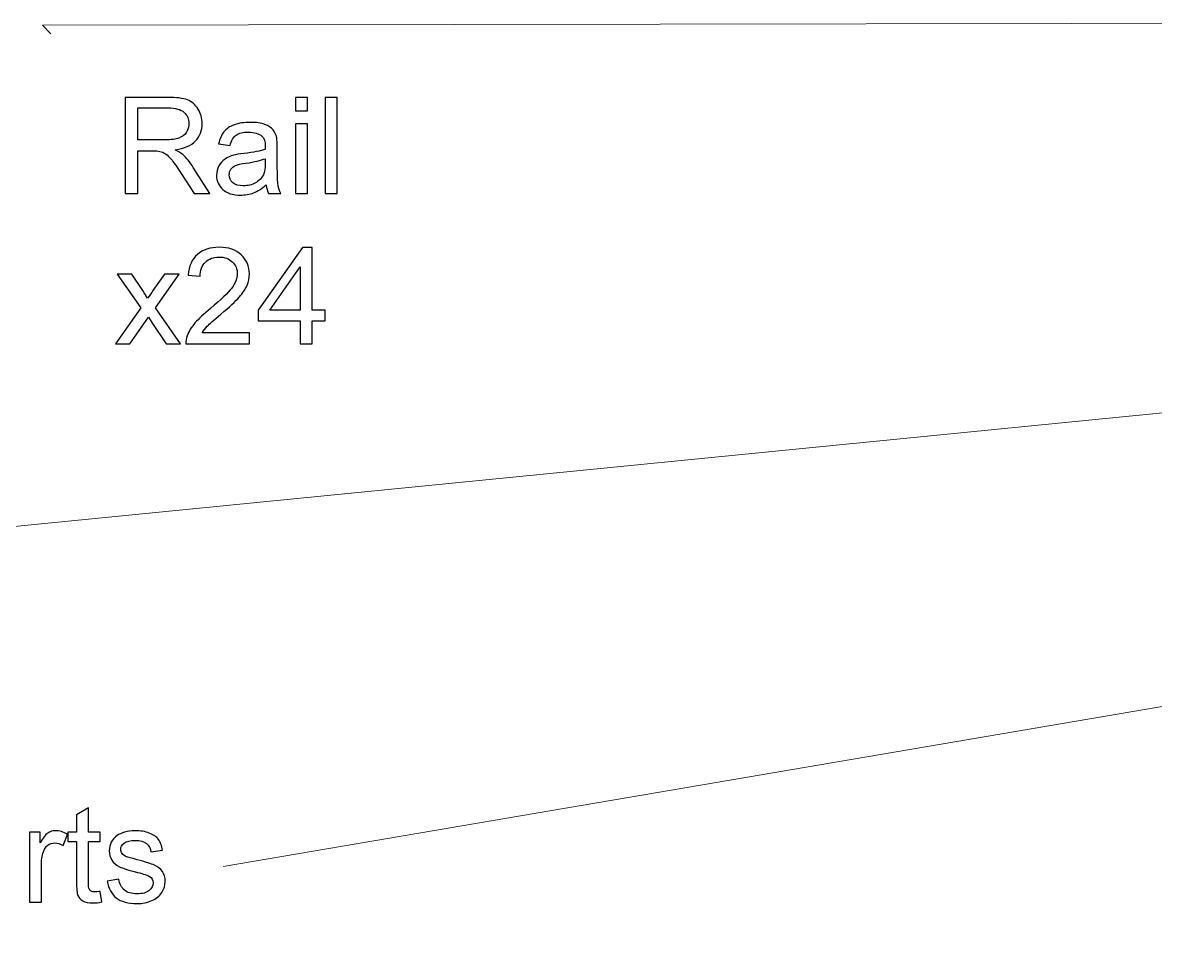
# Model space of a CAD drawing. Header units: inches. Extents: x -60.4 to -14.9, y -20.3 to 14.1.
# Drawn here: x -31.901 to -30.499, y 8.277 to 9.417 of the extents above; entities that cross this region are included whole.
import ezdxf

# ---------------------------------------------------------------- set-up
doc = ezdxf.new("R2010")
doc.units = ezdxf.units.IN
doc.header["$MEASUREMENT"] = 0
doc.layers.add('Master Desktop', color=7, linetype='Continuous', plot=False)

msp = doc.modelspace()

# ---------------------------------------------------------------- linework, layer by layer
at = {"layer": 'Master Desktop', "color": 155, "lineweight": 9}
for points in [[(-29.8373, 9.4166), (-29.8373, 9.4166), (-31.8763, 9.4133), (-31.8763, 9.4133), (-31.8763, 9.4133), (-31.8763, 9.4133), (-31.8659, 9.4029), (-31.8659, 9.4029)], [(-29.3884, 9.0423), (-29.3884, 9.0423), (-32.3243, 8.7518), (-32.3243, 8.7518), (-32.3243, 8.7518), (-32.3243, 8.7518), (-32.3763, 8.7414), (-32.3763, 8.7414)], [(-29.0807, 8.8099), (-29.0807, 8.8099), (-31.6526, 8.3715), (-31.6526, 8.3715), (-31.6526, 8.3715), (-31.6526, 8.3715), (-31.6526, 8.3715), (-31.6526, 8.3715)]]:
    msp.add_open_spline(points, degree=3, knots=[0, 0, 0, 0, 0.333333, 0.333333, 0.333333, 0.333333, 1, 1, 1, 1], dxfattribs=at)
at = {"layer": 'Master Desktop', "color": 155}
for points, knots in [([(-31.774, 9.2048), (-31.774, 9.2048), (-31.774, 9.3241), (-31.774, 9.3241), (-31.774, 9.3241), (-31.774, 9.3241), (-31.7211, 9.3241), (-31.7211, 9.3241), (-31.7211, 9.3241), (-31.7105, 9.3241), (-31.7024, 9.323), (-31.6968, 9.3209), (-31.6968, 9.3209), (-31.6913, 9.3188), (-31.6869, 9.315), (-31.6836, 9.3096), (-31.6836, 9.3096), (-31.6803, 9.3042), (-31.6786, 9.2982), (-31.6786, 9.2916), (-31.6786, 9.2916), (-31.6786, 9.2831), (-31.6814, 9.276), (-31.6869, 9.2702), (-31.6869, 9.2702), (-31.6923, 9.2644), (-31.7008, 9.2607), (-31.7122, 9.2591), (-31.7122, 9.2591), (-31.708, 9.2571), (-31.7049, 9.2551), (-31.7027, 9.2532), (-31.7027, 9.2532), (-31.6981, 9.249), (-31.6937, 9.2437), (-31.6896, 9.2373), (-31.6896, 9.2373), (-31.6896, 9.2373), (-31.669, 9.2048), (-31.669, 9.2048), (-31.669, 9.2048), (-31.669, 9.2048), (-31.6887, 9.2048), (-31.6887, 9.2048), (-31.6887, 9.2048), (-31.6887, 9.2048), (-31.7045, 9.2296), (-31.7045, 9.2296), (-31.7045, 9.2296), (-31.7091, 9.2368), (-31.7129, 9.2423), (-31.7159, 9.2461), (-31.7159, 9.2461), (-31.7189, 9.2499), (-31.7215, 9.2525), (-31.7239, 9.2541), (-31.7239, 9.2541), (-31.7262, 9.2556), (-31.7286, 9.2566), (-31.7311, 9.2572), (-31.7311, 9.2572), (-31.7329, 9.2576), (-31.7358, 9.2578), (-31.7399, 9.2578), (-31.7399, 9.2578), (-31.7399, 9.2578), (-31.7581, 9.2578), (-31.7581, 9.2578), (-31.7581, 9.2578), (-31.7581, 9.2578), (-31.7581, 9.2048), (-31.7581, 9.2048), (-31.7581, 9.2048), (-31.7581, 9.2048), (-31.774, 9.2048), (-31.774, 9.2048)], [0, 0, 0, 0, 0.05, 0.05, 0.05, 0.05, 0.1, 0.1, 0.1, 0.1, 0.15, 0.15, 0.15, 0.15, 0.2, 0.2, 0.2, 0.2, 0.25, 0.25, 0.25, 0.25, 0.3, 0.3, 0.3, 0.3, 0.35, 0.35, 0.35, 0.35, 0.4, 0.4, 0.4, 0.4, 0.45, 0.45, 0.45, 0.45, 0.5, 0.5, 0.5, 0.5, 0.55, 0.55, 0.55, 0.55, 0.6, 0.6, 0.6, 0.6, 0.65, 0.65, 0.65, 0.65, 0.7, 0.7, 0.7, 0.7, 0.75, 0.75, 0.75, 0.75, 0.8, 0.8, 0.8, 0.8, 0.85, 0.85, 0.85, 0.85, 0.9, 0.9, 0.9, 0.9, 1, 1, 1, 1]), ([(-31.7581, 9.2715), (-31.7581, 9.2715), (-31.7243, 9.2715), (-31.7243, 9.2715), (-31.7243, 9.2715), (-31.717, 9.2715), (-31.7114, 9.2722), (-31.7074, 9.2737), (-31.7074, 9.2737), (-31.7033, 9.2752), (-31.7002, 9.2776), (-31.6981, 9.2809), (-31.6981, 9.2809), (-31.696, 9.2842), (-31.695, 9.2877), (-31.695, 9.2916), (-31.695, 9.2916), (-31.695, 9.2972), (-31.697, 9.3019), (-31.7011, 9.3055), (-31.7011, 9.3055), (-31.7052, 9.3092), (-31.7116, 9.311), (-31.7204, 9.311), (-31.7204, 9.311), (-31.7204, 9.311), (-31.7581, 9.311), (-31.7581, 9.311), (-31.7581, 9.311), (-31.7581, 9.311), (-31.7581, 9.2715), (-31.7581, 9.2715)], [0, 0, 0, 0, 0.111111, 0.111111, 0.111111, 0.111111, 0.222222, 0.222222, 0.222222, 0.222222, 0.333333, 0.333333, 0.333333, 0.333333, 0.444444, 0.444444, 0.444444, 0.444444, 0.555556, 0.555556, 0.555556, 0.555556, 0.666667, 0.666667, 0.666667, 0.666667, 0.777778, 0.777778, 0.777778, 0.777778, 1, 1, 1, 1]), ([(-31.5631, 9.3075), (-31.5631, 9.3075), (-31.5631, 9.3241), (-31.5631, 9.3241), (-31.5631, 9.3241), (-31.5631, 9.3241), (-31.5484, 9.3241), (-31.5484, 9.3241), (-31.5484, 9.3241), (-31.5484, 9.3241), (-31.5484, 9.3075), (-31.5484, 9.3075), (-31.5484, 9.3075), (-31.5484, 9.3075), (-31.5631, 9.3075), (-31.5631, 9.3075)], [0, 0, 0, 0, 0.2, 0.2, 0.2, 0.2, 0.4, 0.4, 0.4, 0.4, 0.6, 0.6, 0.6, 0.6, 1, 1, 1, 1]), ([(-31.5264, 9.2048), (-31.5264, 9.2048), (-31.5264, 9.3241), (-31.5264, 9.3241), (-31.5264, 9.3241), (-31.5264, 9.3241), (-31.5117, 9.3241), (-31.5117, 9.3241), (-31.5117, 9.3241), (-31.5117, 9.3241), (-31.5117, 9.2048), (-31.5117, 9.2048), (-31.5117, 9.2048), (-31.5117, 9.2048), (-31.5264, 9.2048), (-31.5264, 9.2048)], [0, 0, 0, 0, 0.2, 0.2, 0.2, 0.2, 0.4, 0.4, 0.4, 0.4, 0.6, 0.6, 0.6, 0.6, 1, 1, 1, 1]), ([(-31.5993, 9.2156), (-31.6047, 9.211), (-31.61, 9.2077), (-31.615, 9.2058), (-31.615, 9.2058), (-31.62, 9.2039), (-31.6254, 9.203), (-31.6312, 9.203), (-31.6312, 9.203), (-31.6407, 9.203), (-31.648, 9.2053), (-31.6531, 9.2099), (-31.6531, 9.2099), (-31.6582, 9.2145), (-31.6608, 9.2204), (-31.6608, 9.2276), (-31.6608, 9.2276), (-31.6608, 9.2318), (-31.6598, 9.2357), (-31.6579, 9.2392), (-31.6579, 9.2392), (-31.656, 9.2427), (-31.6534, 9.2455), (-31.6503, 9.2476), (-31.6503, 9.2476), (-31.6472, 9.2497), (-31.6437, 9.2513), (-31.6398, 9.2524), (-31.6398, 9.2524), (-31.6369, 9.2532), (-31.6325, 9.2539), (-31.6267, 9.2546), (-31.6267, 9.2546), (-31.6149, 9.256), (-31.6061, 9.2577), (-31.6005, 9.2596), (-31.6005, 9.2596), (-31.6005, 9.2616), (-31.6005, 9.2629), (-31.6005, 9.2634), (-31.6005, 9.2634), (-31.6005, 9.2694), (-31.6018, 9.2736), (-31.6046, 9.276), (-31.6046, 9.276), (-31.6084, 9.2793), (-31.614, 9.281), (-31.6213, 9.281), (-31.6213, 9.281), (-31.6283, 9.281), (-31.6334, 9.2797), (-31.6366, 9.2773), (-31.6366, 9.2773), (-31.64, 9.2749), (-31.6424, 9.2706), (-31.644, 9.2645), (-31.644, 9.2645), (-31.644, 9.2645), (-31.6583, 9.2665), (-31.6583, 9.2665), (-31.6583, 9.2665), (-31.657, 9.2726), (-31.6548, 9.2776), (-31.6518, 9.2813), (-31.6518, 9.2813), (-31.6488, 9.2851), (-31.6445, 9.288), (-31.6388, 9.2901), (-31.6388, 9.2901), (-31.6332, 9.2921), (-31.6266, 9.2931), (-31.6192, 9.2931), (-31.6192, 9.2931), (-31.6118, 9.2931), (-31.6058, 9.2923), (-31.6011, 9.2905), (-31.6011, 9.2905), (-31.5965, 9.2888), (-31.5931, 9.2866), (-31.5909, 9.284), (-31.5909, 9.284), (-31.5888, 9.2813), (-31.5872, 9.278), (-31.5863, 9.274), (-31.5863, 9.274), (-31.5859, 9.2715), (-31.5856, 9.267), (-31.5856, 9.2605), (-31.5856, 9.2605), (-31.5856, 9.2605), (-31.5856, 9.241), (-31.5856, 9.241), (-31.5856, 9.241), (-31.5856, 9.2275), (-31.5853, 9.2189), (-31.5847, 9.2152), (-31.5847, 9.2152), (-31.5841, 9.2116), (-31.5829, 9.2081), (-31.5811, 9.2048), (-31.5811, 9.2048), (-31.5811, 9.2048), (-31.5965, 9.2048), (-31.5965, 9.2048), (-31.5965, 9.2048), (-31.5979, 9.2079), (-31.5989, 9.2115), (-31.5993, 9.2156)], [0, 0, 0, 0, 0.035714, 0.035714, 0.035714, 0.035714, 0.071429, 0.071429, 0.071429, 0.071429, 0.107143, 0.107143, 0.107143, 0.107143, 0.142857, 0.142857, 0.142857, 0.142857, 0.178571, 0.178571, 0.178571, 0.178571, 0.214286, 0.214286, 0.214286, 0.214286, 0.25, 0.25, 0.25, 0.25, 0.285714, 0.285714, 0.285714, 0.285714, 0.321429, 0.321429, 0.321429, 0.321429, 0.357143, 0.357143, 0.357143, 0.357143, 0.392857, 0.392857, 0.392857, 0.392857, 0.428571, 0.428571, 0.428571, 0.428571, 0.464286, 0.464286, 0.464286, 0.464286, 0.5, 0.5, 0.5, 0.5, 0.535714, 0.535714, 0.535714, 0.535714, 0.571429, 0.571429, 0.571429, 0.571429, 0.607143, 0.607143, 0.607143, 0.607143, 0.642857, 0.642857, 0.642857, 0.642857, 0.678571, 0.678571, 0.678571, 0.678571, 0.714286, 0.714286, 0.714286, 0.714286, 0.75, 0.75, 0.75, 0.75, 0.785714, 0.785714, 0.785714, 0.785714, 0.821429, 0.821429, 0.821429, 0.821429, 0.857143, 0.857143, 0.857143, 0.857143, 0.892857, 0.892857, 0.892857, 0.892857, 0.928571, 0.928571, 0.928571, 0.928571, 1, 1, 1, 1]), ([(-31.5631, 9.2048), (-31.5631, 9.2048), (-31.5631, 9.2913), (-31.5631, 9.2913), (-31.5631, 9.2913), (-31.5631, 9.2913), (-31.5484, 9.2913), (-31.5484, 9.2913), (-31.5484, 9.2913), (-31.5484, 9.2913), (-31.5484, 9.2048), (-31.5484, 9.2048), (-31.5484, 9.2048), (-31.5484, 9.2048), (-31.5631, 9.2048), (-31.5631, 9.2048)], [0, 0, 0, 0, 0.2, 0.2, 0.2, 0.2, 0.4, 0.4, 0.4, 0.4, 0.6, 0.6, 0.6, 0.6, 1, 1, 1, 1]), ([(-31.6005, 9.2481), (-31.6058, 9.246), (-31.6138, 9.2441), (-31.6245, 9.2426), (-31.6245, 9.2426), (-31.6305, 9.2418), (-31.6348, 9.2408), (-31.6373, 9.2397), (-31.6373, 9.2397), (-31.6398, 9.2386), (-31.6417, 9.237), (-31.6431, 9.235), (-31.6431, 9.235), (-31.6444, 9.2329), (-31.6451, 9.2306), (-31.6451, 9.228), (-31.6451, 9.228), (-31.6451, 9.2242), (-31.6436, 9.2209), (-31.6407, 9.2183), (-31.6407, 9.2183), (-31.6377, 9.2158), (-31.6334, 9.2145), (-31.6277, 9.2145), (-31.6277, 9.2145), (-31.622, 9.2145), (-31.617, 9.2157), (-31.6126, 9.2182), (-31.6126, 9.2182), (-31.6082, 9.2206), (-31.605, 9.224), (-31.6029, 9.2282), (-31.6029, 9.2282), (-31.6013, 9.2315), (-31.6005, 9.2364), (-31.6005, 9.2428), (-31.6005, 9.2428), (-31.6005, 9.2428), (-31.6005, 9.2481), (-31.6005, 9.2481)], [0, 0, 0, 0, 0.090909, 0.090909, 0.090909, 0.090909, 0.181818, 0.181818, 0.181818, 0.181818, 0.272727, 0.272727, 0.272727, 0.272727, 0.363636, 0.363636, 0.363636, 0.363636, 0.454545, 0.454545, 0.454545, 0.454545, 0.545455, 0.545455, 0.545455, 0.545455, 0.636364, 0.636364, 0.636364, 0.636364, 0.727273, 0.727273, 0.727273, 0.727273, 0.818182, 0.818182, 0.818182, 0.818182, 1, 1, 1, 1]), ([(-31.62, 9.0326), (-31.62, 9.0326), (-31.62, 9.0186), (-31.62, 9.0186), (-31.62, 9.0186), (-31.62, 9.0186), (-31.699, 9.0186), (-31.699, 9.0186), (-31.699, 9.0186), (-31.6991, 9.0221), (-31.6985, 9.0255), (-31.6973, 9.0288), (-31.6973, 9.0288), (-31.6952, 9.0342), (-31.692, 9.0395), (-31.6875, 9.0447), (-31.6875, 9.0447), (-31.683, 9.0498), (-31.6766, 9.0558), (-31.6683, 9.0627), (-31.6683, 9.0627), (-31.6554, 9.0733), (-31.6466, 9.0817), (-31.6421, 9.0879), (-31.6421, 9.0879), (-31.6374, 9.0942), (-31.6351, 9.1), (-31.6351, 9.1056), (-31.6351, 9.1056), (-31.6351, 9.1114), (-31.6372, 9.1163), (-31.6414, 9.1203), (-31.6414, 9.1203), (-31.6456, 9.1243), (-31.651, 9.1263), (-31.6577, 9.1263), (-31.6577, 9.1263), (-31.6648, 9.1263), (-31.6704, 9.1242), (-31.6747, 9.1199), (-31.6747, 9.1199), (-31.6789, 9.1157), (-31.6811, 9.1099), (-31.6811, 9.1024), (-31.6811, 9.1024), (-31.6811, 9.1024), (-31.6961, 9.1039), (-31.6961, 9.1039), (-31.6961, 9.1039), (-31.6951, 9.1152), (-31.6912, 9.1237), (-31.6845, 9.1296), (-31.6845, 9.1296), (-31.6778, 9.1355), (-31.6687, 9.1384), (-31.6574, 9.1384), (-31.6574, 9.1384), (-31.6459, 9.1384), (-31.6368, 9.1353), (-31.6302, 9.1289), (-31.6302, 9.1289), (-31.6235, 9.1225), (-31.6201, 9.1147), (-31.6201, 9.1053), (-31.6201, 9.1053), (-31.6201, 9.1005), (-31.6211, 9.0958), (-31.6231, 9.0912), (-31.6231, 9.0912), (-31.625, 9.0865), (-31.6283, 9.0817), (-31.6328, 9.0766), (-31.6328, 9.0766), (-31.6374, 9.0715), (-31.6449, 9.0645), (-31.6554, 9.0556), (-31.6554, 9.0556), (-31.6642, 9.0482), (-31.6699, 9.0432), (-31.6724, 9.0405), (-31.6724, 9.0405), (-31.6749, 9.0379), (-31.6769, 9.0353), (-31.6786, 9.0326), (-31.6786, 9.0326), (-31.6786, 9.0326), (-31.62, 9.0326), (-31.62, 9.0326)], [0, 0, 0, 0, 0.043478, 0.043478, 0.043478, 0.043478, 0.086957, 0.086957, 0.086957, 0.086957, 0.130435, 0.130435, 0.130435, 0.130435, 0.173913, 0.173913, 0.173913, 0.173913, 0.217391, 0.217391, 0.217391, 0.217391, 0.26087, 0.26087, 0.26087, 0.26087, 0.304348, 0.304348, 0.304348, 0.304348, 0.347826, 0.347826, 0.347826, 0.347826, 0.391304, 0.391304, 0.391304, 0.391304, 0.434783, 0.434783, 0.434783, 0.434783, 0.478261, 0.478261, 0.478261, 0.478261, 0.521739, 0.521739, 0.521739, 0.521739, 0.565217, 0.565217, 0.565217, 0.565217, 0.608696, 0.608696, 0.608696, 0.608696, 0.652174, 0.652174, 0.652174, 0.652174, 0.695652, 0.695652, 0.695652, 0.695652, 0.73913, 0.73913, 0.73913, 0.73913, 0.782609, 0.782609, 0.782609, 0.782609, 0.826087, 0.826087, 0.826087, 0.826087, 0.869565, 0.869565, 0.869565, 0.869565, 0.913043, 0.913043, 0.913043, 0.913043, 1, 1, 1, 1]), ([(-31.5573, 9.0186), (-31.5573, 9.0186), (-31.5573, 9.0471), (-31.5573, 9.0471), (-31.5573, 9.0471), (-31.5573, 9.0471), (-31.6091, 9.0471), (-31.6091, 9.0471), (-31.6091, 9.0471), (-31.6091, 9.0471), (-31.6091, 9.0606), (-31.6091, 9.0606), (-31.6091, 9.0606), (-31.6091, 9.0606), (-31.5546, 9.1379), (-31.5546, 9.1379), (-31.5546, 9.1379), (-31.5546, 9.1379), (-31.5426, 9.1379), (-31.5426, 9.1379), (-31.5426, 9.1379), (-31.5426, 9.1379), (-31.5426, 9.0606), (-31.5426, 9.0606), (-31.5426, 9.0606), (-31.5426, 9.0606), (-31.5265, 9.0606), (-31.5265, 9.0606), (-31.5265, 9.0606), (-31.5265, 9.0606), (-31.5265, 9.0471), (-31.5265, 9.0471), (-31.5265, 9.0471), (-31.5265, 9.0471), (-31.5426, 9.0471), (-31.5426, 9.0471), (-31.5426, 9.0471), (-31.5426, 9.0471), (-31.5426, 9.0186), (-31.5426, 9.0186), (-31.5426, 9.0186), (-31.5426, 9.0186), (-31.5573, 9.0186), (-31.5573, 9.0186)], [0, 0, 0, 0, 0.083333, 0.083333, 0.083333, 0.083333, 0.166667, 0.166667, 0.166667, 0.166667, 0.25, 0.25, 0.25, 0.25, 0.333333, 0.333333, 0.333333, 0.333333, 0.416667, 0.416667, 0.416667, 0.416667, 0.5, 0.5, 0.5, 0.5, 0.583333, 0.583333, 0.583333, 0.583333, 0.666667, 0.666667, 0.666667, 0.666667, 0.75, 0.75, 0.75, 0.75, 0.833333, 0.833333, 0.833333, 0.833333, 1, 1, 1, 1]), ([(-31.7861, 9.0186), (-31.7861, 9.0186), (-31.7546, 9.0634), (-31.7546, 9.0634), (-31.7546, 9.0634), (-31.7546, 9.0634), (-31.7838, 9.1051), (-31.7838, 9.1051), (-31.7838, 9.1051), (-31.7838, 9.1051), (-31.7658, 9.1051), (-31.7658, 9.1051), (-31.7658, 9.1051), (-31.7658, 9.1051), (-31.7521, 9.0847), (-31.7521, 9.0847), (-31.7521, 9.0847), (-31.7496, 9.0808), (-31.7476, 9.0777), (-31.7462, 9.0753), (-31.7462, 9.0753), (-31.7437, 9.0788), (-31.7415, 9.0819), (-31.7395, 9.0847), (-31.7395, 9.0847), (-31.7395, 9.0847), (-31.7251, 9.1051), (-31.7251, 9.1051), (-31.7251, 9.1051), (-31.7251, 9.1051), (-31.7072, 9.1051), (-31.7072, 9.1051), (-31.7072, 9.1051), (-31.7072, 9.1051), (-31.7366, 9.0634), (-31.7366, 9.0634), (-31.7366, 9.0634), (-31.7366, 9.0634), (-31.7053, 9.0186), (-31.7053, 9.0186), (-31.7053, 9.0186), (-31.7053, 9.0186), (-31.7231, 9.0186), (-31.7231, 9.0186), (-31.7231, 9.0186), (-31.7231, 9.0186), (-31.741, 9.0453), (-31.741, 9.0453), (-31.741, 9.0453), (-31.741, 9.0453), (-31.7451, 9.0517), (-31.7451, 9.0517), (-31.7451, 9.0517), (-31.7451, 9.0517), (-31.7682, 9.0186), (-31.7682, 9.0186), (-31.7682, 9.0186), (-31.7682, 9.0186), (-31.7861, 9.0186), (-31.7861, 9.0186)], [0, 0, 0, 0, 0.0625, 0.0625, 0.0625, 0.0625, 0.125, 0.125, 0.125, 0.125, 0.1875, 0.1875, 0.1875, 0.1875, 0.25, 0.25, 0.25, 0.25, 0.3125, 0.3125, 0.3125, 0.3125, 0.375, 0.375, 0.375, 0.375, 0.4375, 0.4375, 0.4375, 0.4375, 0.5, 0.5, 0.5, 0.5, 0.5625, 0.5625, 0.5625, 0.5625, 0.625, 0.625, 0.625, 0.625, 0.6875, 0.6875, 0.6875, 0.6875, 0.75, 0.75, 0.75, 0.75, 0.8125, 0.8125, 0.8125, 0.8125, 0.875, 0.875, 0.875, 0.875, 1, 1, 1, 1]), ([(-31.5573, 9.0606), (-31.5573, 9.0606), (-31.5573, 9.1143), (-31.5573, 9.1143), (-31.5573, 9.1143), (-31.5573, 9.1143), (-31.5947, 9.0606), (-31.5947, 9.0606), (-31.5947, 9.0606), (-31.5947, 9.0606), (-31.5573, 9.0606), (-31.5573, 9.0606)], [0, 0, 0, 0, 0.25, 0.25, 0.25, 0.25, 0.5, 0.5, 0.5, 0.5, 1, 1, 1, 1]), ([(-31.8048, 8.3405), (-31.8048, 8.3405), (-31.8028, 8.3275), (-31.8028, 8.3275), (-31.8028, 8.3275), (-31.807, 8.3266), (-31.8107, 8.3262), (-31.8139, 8.3262), (-31.8139, 8.3262), (-31.8192, 8.3262), (-31.8233, 8.327), (-31.8262, 8.3287), (-31.8262, 8.3287), (-31.8292, 8.3304), (-31.8312, 8.3326), (-31.8324, 8.3354), (-31.8324, 8.3354), (-31.8336, 8.3381), (-31.8342, 8.3439), (-31.8342, 8.3527), (-31.8342, 8.3527), (-31.8342, 8.3527), (-31.8342, 8.4025), (-31.8342, 8.4025), (-31.8342, 8.4025), (-31.8342, 8.4025), (-31.845, 8.4025), (-31.845, 8.4025), (-31.845, 8.4025), (-31.845, 8.4025), (-31.845, 8.4139), (-31.845, 8.4139), (-31.845, 8.4139), (-31.845, 8.4139), (-31.8342, 8.4139), (-31.8342, 8.4139), (-31.8342, 8.4139), (-31.8342, 8.4139), (-31.8342, 8.4353), (-31.8342, 8.4353), (-31.8342, 8.4353), (-31.8342, 8.4353), (-31.8195, 8.4441), (-31.8195, 8.4441), (-31.8195, 8.4441), (-31.8195, 8.4441), (-31.8195, 8.4139), (-31.8195, 8.4139), (-31.8195, 8.4139), (-31.8195, 8.4139), (-31.8048, 8.4139), (-31.8048, 8.4139), (-31.8048, 8.4139), (-31.8048, 8.4139), (-31.8048, 8.4025), (-31.8048, 8.4025), (-31.8048, 8.4025), (-31.8048, 8.4025), (-31.8195, 8.4025), (-31.8195, 8.4025), (-31.8195, 8.4025), (-31.8195, 8.4025), (-31.8195, 8.3519), (-31.8195, 8.3519), (-31.8195, 8.3519), (-31.8195, 8.3477), (-31.8193, 8.345), (-31.8187, 8.3438), (-31.8187, 8.3438), (-31.8182, 8.3426), (-31.8174, 8.3416), (-31.8162, 8.3409), (-31.8162, 8.3409), (-31.8151, 8.3402), (-31.8134, 8.3399), (-31.8112, 8.3399), (-31.8112, 8.3399), (-31.8096, 8.3399), (-31.8075, 8.3401), (-31.8048, 8.3405)], [0, 0, 0, 0, 0.047619, 0.047619, 0.047619, 0.047619, 0.095238, 0.095238, 0.095238, 0.095238, 0.142857, 0.142857, 0.142857, 0.142857, 0.190476, 0.190476, 0.190476, 0.190476, 0.238095, 0.238095, 0.238095, 0.238095, 0.285714, 0.285714, 0.285714, 0.285714, 0.333333, 0.333333, 0.333333, 0.333333, 0.380952, 0.380952, 0.380952, 0.380952, 0.428571, 0.428571, 0.428571, 0.428571, 0.47619, 0.47619, 0.47619, 0.47619, 0.52381, 0.52381, 0.52381, 0.52381, 0.571429, 0.571429, 0.571429, 0.571429, 0.619048, 0.619048, 0.619048, 0.619048, 0.666667, 0.666667, 0.666667, 0.666667, 0.714286, 0.714286, 0.714286, 0.714286, 0.761905, 0.761905, 0.761905, 0.761905, 0.809524, 0.809524, 0.809524, 0.809524, 0.857143, 0.857143, 0.857143, 0.857143, 0.904762, 0.904762, 0.904762, 0.904762, 1, 1, 1, 1]), ([(-31.8923, 8.3274), (-31.8923, 8.3274), (-31.8923, 8.4139), (-31.8923, 8.4139), (-31.8923, 8.4139), (-31.8923, 8.4139), (-31.8792, 8.4139), (-31.8792, 8.4139), (-31.8792, 8.4139), (-31.8792, 8.4139), (-31.8792, 8.4006), (-31.8792, 8.4006), (-31.8792, 8.4006), (-31.8758, 8.4068), (-31.8727, 8.4108), (-31.8698, 8.4128), (-31.8698, 8.4128), (-31.867, 8.4147), (-31.8638, 8.4157), (-31.8604, 8.4157), (-31.8604, 8.4157), (-31.8555, 8.4157), (-31.8505, 8.4141), (-31.8453, 8.4111), (-31.8453, 8.4111), (-31.8453, 8.4111), (-31.8506, 8.3975), (-31.8506, 8.3975), (-31.8506, 8.3975), (-31.8541, 8.3995), (-31.8577, 8.4005), (-31.8612, 8.4005), (-31.8612, 8.4005), (-31.8644, 8.4005), (-31.8673, 8.3996), (-31.8698, 8.3976), (-31.8698, 8.3976), (-31.8723, 8.3957), (-31.8742, 8.3931), (-31.8752, 8.3896), (-31.8752, 8.3896), (-31.8769, 8.3845), (-31.8777, 8.3788), (-31.8777, 8.3726), (-31.8777, 8.3726), (-31.8777, 8.3726), (-31.8777, 8.3274), (-31.8777, 8.3274), (-31.8777, 8.3274), (-31.8777, 8.3274), (-31.8923, 8.3274), (-31.8923, 8.3274)], [0, 0, 0, 0, 0.071429, 0.071429, 0.071429, 0.071429, 0.142857, 0.142857, 0.142857, 0.142857, 0.214286, 0.214286, 0.214286, 0.214286, 0.285714, 0.285714, 0.285714, 0.285714, 0.357143, 0.357143, 0.357143, 0.357143, 0.428571, 0.428571, 0.428571, 0.428571, 0.5, 0.5, 0.5, 0.5, 0.571429, 0.571429, 0.571429, 0.571429, 0.642857, 0.642857, 0.642857, 0.642857, 0.714286, 0.714286, 0.714286, 0.714286, 0.785714, 0.785714, 0.785714, 0.785714, 0.857143, 0.857143, 0.857143, 0.857143, 1, 1, 1, 1]), ([(-31.7962, 8.3532), (-31.7962, 8.3532), (-31.7817, 8.3555), (-31.7817, 8.3555), (-31.7817, 8.3555), (-31.7809, 8.3497), (-31.7786, 8.3453), (-31.7749, 8.3422), (-31.7749, 8.3422), (-31.7712, 8.3391), (-31.766, 8.3375), (-31.7593, 8.3375), (-31.7593, 8.3375), (-31.7525, 8.3375), (-31.7475, 8.3389), (-31.7443, 8.3416), (-31.7443, 8.3416), (-31.741, 8.3444), (-31.7394, 8.3476), (-31.7394, 8.3513), (-31.7394, 8.3513), (-31.7394, 8.3546), (-31.7408, 8.3572), (-31.7438, 8.3591), (-31.7438, 8.3591), (-31.7458, 8.3604), (-31.7508, 8.362), (-31.7588, 8.3641), (-31.7588, 8.3641), (-31.7695, 8.3668), (-31.7769, 8.3691), (-31.7811, 8.3711), (-31.7811, 8.3711), (-31.7852, 8.3731), (-31.7883, 8.3758), (-31.7905, 8.3793), (-31.7905, 8.3793), (-31.7926, 8.3828), (-31.7937, 8.3866), (-31.7937, 8.3908), (-31.7937, 8.3908), (-31.7937, 8.3947), (-31.7928, 8.3983), (-31.7911, 8.4015), (-31.7911, 8.4015), (-31.7893, 8.4048), (-31.7869, 8.4075), (-31.7839, 8.4097), (-31.7839, 8.4097), (-31.7816, 8.4114), (-31.7785, 8.4128), (-31.7746, 8.414), (-31.7746, 8.414), (-31.7706, 8.4151), (-31.7664, 8.4157), (-31.7619, 8.4157), (-31.7619, 8.4157), (-31.7552, 8.4157), (-31.7492, 8.4147), (-31.7441, 8.4128), (-31.7441, 8.4128), (-31.739, 8.4108), (-31.7352, 8.4081), (-31.7327, 8.4048), (-31.7327, 8.4048), (-31.7303, 8.4015), (-31.7286, 8.397), (-31.7277, 8.3914), (-31.7277, 8.3914), (-31.7277, 8.3914), (-31.742, 8.3894), (-31.742, 8.3894), (-31.742, 8.3894), (-31.7427, 8.3939), (-31.7446, 8.3974), (-31.7477, 8.3999), (-31.7477, 8.3999), (-31.7508, 8.4025), (-31.7552, 8.4037), (-31.7609, 8.4037), (-31.7609, 8.4037), (-31.7676, 8.4037), (-31.7724, 8.4026), (-31.7752, 8.4004), (-31.7752, 8.4004), (-31.7781, 8.3981), (-31.7795, 8.3955), (-31.7795, 8.3926), (-31.7795, 8.3926), (-31.7795, 8.3907), (-31.779, 8.389), (-31.7778, 8.3874), (-31.7778, 8.3874), (-31.7766, 8.3859), (-31.7747, 8.3846), (-31.7722, 8.3835), (-31.7722, 8.3835), (-31.7707, 8.383), (-31.7664, 8.3817), (-31.7592, 8.3798), (-31.7592, 8.3798), (-31.7489, 8.377), (-31.7417, 8.3748), (-31.7376, 8.373), (-31.7376, 8.373), (-31.7335, 8.3713), (-31.7302, 8.3687), (-31.7279, 8.3653), (-31.7279, 8.3653), (-31.7255, 8.362), (-31.7244, 8.3578), (-31.7244, 8.3528), (-31.7244, 8.3528), (-31.7244, 8.348), (-31.7258, 8.3434), (-31.7287, 8.3391), (-31.7287, 8.3391), (-31.7315, 8.3348), (-31.7356, 8.3314), (-31.741, 8.3291), (-31.741, 8.3291), (-31.7464, 8.3267), (-31.7525, 8.3255), (-31.7592, 8.3255), (-31.7592, 8.3255), (-31.7705, 8.3255), (-31.779, 8.3279), (-31.7849, 8.3325), (-31.7849, 8.3325), (-31.7908, 8.3372), (-31.7946, 8.3441), (-31.7962, 8.3532)], [0, 0, 0, 0, 0.029412, 0.029412, 0.029412, 0.029412, 0.058824, 0.058824, 0.058824, 0.058824, 0.088235, 0.088235, 0.088235, 0.088235, 0.117647, 0.117647, 0.117647, 0.117647, 0.147059, 0.147059, 0.147059, 0.147059, 0.176471, 0.176471, 0.176471, 0.176471, 0.205882, 0.205882, 0.205882, 0.205882, 0.235294, 0.235294, 0.235294, 0.235294, 0.264706, 0.264706, 0.264706, 0.264706, 0.294118, 0.294118, 0.294118, 0.294118, 0.323529, 0.323529, 0.323529, 0.323529, 0.352941, 0.352941, 0.352941, 0.352941, 0.382353, 0.382353, 0.382353, 0.382353, 0.411765, 0.411765, 0.411765, 0.411765, 0.441176, 0.441176, 0.441176, 0.441176, 0.470588, 0.470588, 0.470588, 0.470588, 0.5, 0.5, 0.5, 0.5, 0.529412, 0.529412, 0.529412, 0.529412, 0.558824, 0.558824, 0.558824, 0.558824, 0.588235, 0.588235, 0.588235, 0.588235, 0.617647, 0.617647, 0.617647, 0.617647, 0.647059, 0.647059, 0.647059, 0.647059, 0.676471, 0.676471, 0.676471, 0.676471, 0.705882, 0.705882, 0.705882, 0.705882, 0.735294, 0.735294, 0.735294, 0.735294, 0.764706, 0.764706, 0.764706, 0.764706, 0.794118, 0.794118, 0.794118, 0.794118, 0.823529, 0.823529, 0.823529, 0.823529, 0.852941, 0.852941, 0.852941, 0.852941, 0.882353, 0.882353, 0.882353, 0.882353, 0.911765, 0.911765, 0.911765, 0.911765, 0.941176, 0.941176, 0.941176, 0.941176, 1, 1, 1, 1])]:
    msp.add_open_spline(points, degree=3, knots=knots, dxfattribs=at)
at = {"layer": 'Master Desktop', "lineweight": 18}
msp.add_open_spline([(-30.499, 7.7485), (-29.7552, 7.9754), (-29.0328, 8.2563), (-28.3417, 8.5724)], degree=3, dxfattribs=at)

doc.saveas('drawing.dxf')
